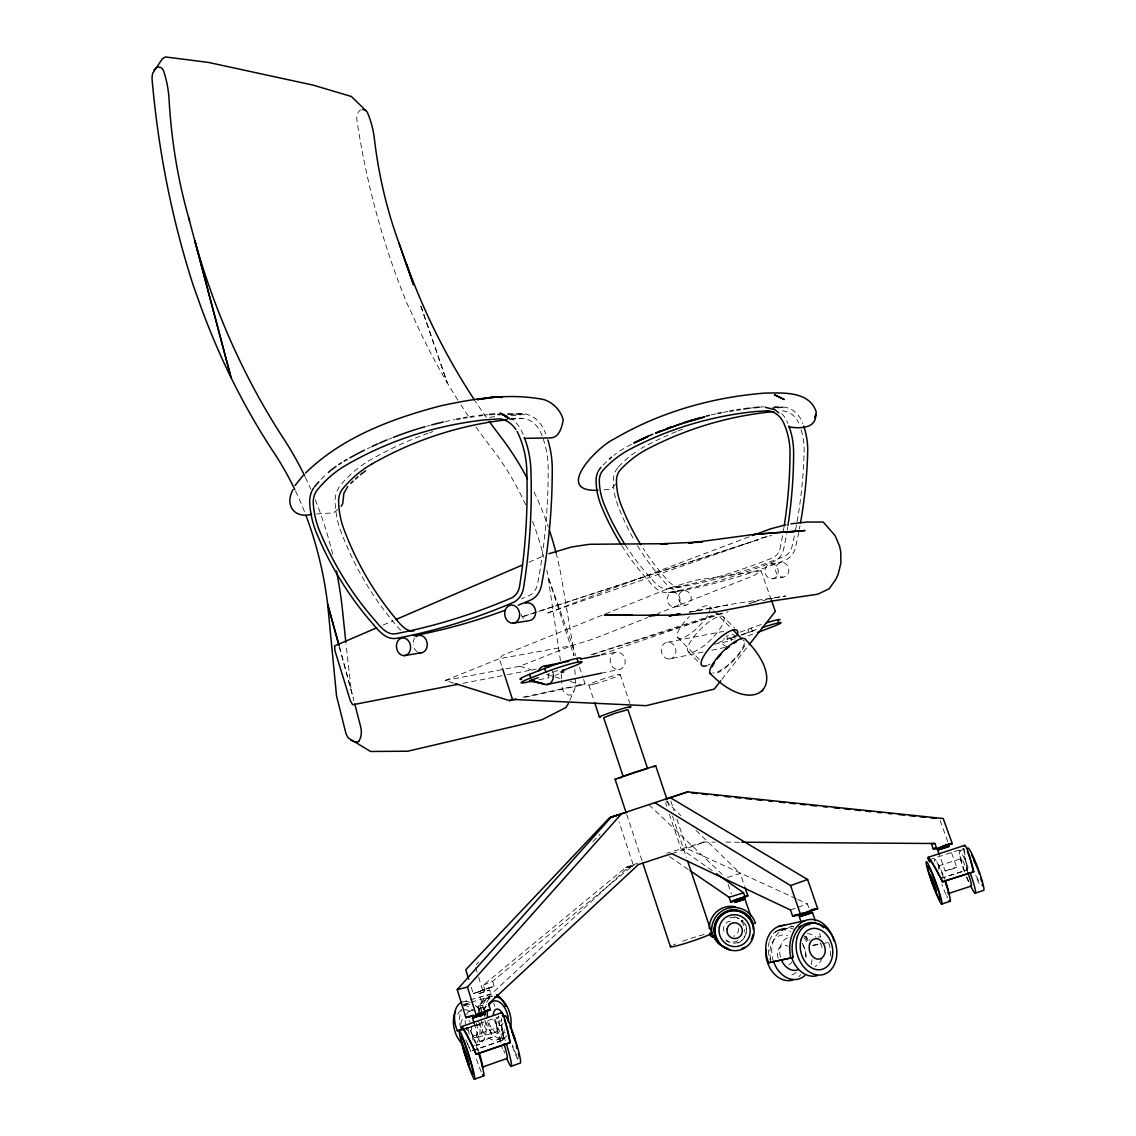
<?xml version="1.0" encoding="UTF-8"?>
<svg xmlns="http://www.w3.org/2000/svg" width="1136" height="1136" viewBox="0 0 1136 1136"><rect width="100%" height="100%" fill="white"/><g stroke="black" fill="none" stroke-linecap="round" stroke-linejoin="round"><path stroke-width="0.75" stroke-dasharray="5 3.75" d="M951.514 852.753L956.711 867.137L951.641 869.281L945.138 870.929L939.955 856.53M945.138 870.929L956.711 867.137M474.053 1023.138L479.719 1041.456L480.926 1041.329L492.328 1037.211L487.188 1020.426M479.719 1041.456L492.357 1037.054M742.66 634.996L741.623 634.158M779.85 549.27L780.12 548.163A389.094 315.95 88.6 0 0 782.818 534.161M569.818 700.301L574.021 690.873M721.857 679.399L748.056 646.1M615.726 484.149L610.941 489.147L601.469 490.113M476.339 964.634L478.767 962.078M592.836 841.776L600.12 834.094M337.96 509.411L333.274 512.861L316.674 513.983M479.534 1010.657L478.171 1006.255L627.839 867.705L633.391 865.476M471.227 987.198L473.201 993.56L484.93 990.209L483.354 985.168L625.865 867.45L637.481 863.261M483.354 985.168L492.626 981.277L634.584 864.198M820.504 937.044L819.752 933.536M771.33 600.035L761.035 570.769L754.574 575.27L657.659 613.582M484.078 1010.188L478.938 993.588L489.659 989.981L491.718 996.57M796.194 898.704L686.726 848.478L704.576 841.961L666.86 853.207M742.248 920.373L741.112 921.012L742.972 920.671M383.187 625.013L392.9 620.838M528.879 562.235L543.448 555.944M808.775 940.225L809.94 939.728M735.674 635.606L729.61 639.511L733.316 639.511M453.647 683.091L445.213 680.436L499.343 658.695L572.359 645.461L593.588 638.901L647.804 617.473M505.918 668.891L519.805 666.264L572.359 645.461L575.682 655.486M557.62 670.425L547.822 674.23L548.972 677.738L553.871 675.849M555.504 675.21L558.77 673.946M524.974 697.277L582.072 685.036L585.068 683.9L582.314 675.537M749.164 536.803L546.047 613.596L770.094 535.368M740.076 632.085A17.864 1.25 -18.6 0 0 747.871 629.358L751.279 628.052A20.448 1.406 -18.7 0 1 761.12 624.573M718.619 642.493L727.651 639.085A17.864 1.221 -18.6 0 0 735.29 636.998M741.141 635.138A17.864 1.221 -18.6 0 0 748.936 632.411L752.359 631.119A20.462 1.377 -18.7 0 1 757.116 629.372M790.514 910.007L796.663 907.778M798.196 907.224L807.412 903.873L809.514 909.95M472.732 1036.131L497.383 1027.555A16.245 1.477 72.3 0 1 504.015 1043.828M472.306 1050.615L504.001 1039.809A26.014 2.67 79.2 0 1 501.43 1018.538M472.604 1050.772L504.001 1039.809M462.991 1029.244L498.974 1016.777M465.774 1029.33L468.827 1028.279M496.134 1018.807L499.158 1017.757M601.256 654.45L725.208 611.935M750.328 603.33L758.706 600.447L748.652 603.713M671.83 853.747L687.237 848.478M929.39 859.739L963.655 848.521M959.721 850.765L964.72 849.117M938.606 865.93L961.17 858.56A14.711 1.477 69.7 0 1 967.957 872.931M940.381 878.44L967.588 869.764A23.387 2.627 76.7 0 1 964.563 850.665M940.679 878.568L967.588 869.764M591.118 654.719L718.477 613.483M727.551 877.461L740.218 873.428L744.563 886.208M593.006 654.364L728.048 611.764M625.865 867.45L633.391 865.391L619.092 821.981M627.839 867.705L636.913 865.007M461.827 1002.208L489.005 994.483M462.792 1004.536L469.48 1002.648M471.142 1002.179L489.517 996.982M463.701 1005.147L466.768 1004.281M485.37 999.027L491.618 997.266A21.314 12.638 76.4 0 0 484.589 1011.849M469.835 1011.04L486.648 1006.34A13.817 8.236 76.5 0 0 483.382 1009.776M760.935 538.251L771.656 535.425M465.334 1028.364L481.721 1023.863L465.533 1028.563M477.929 1037.182L494.827 1032.624A13.817 8.236 76.5 0 0 498.292 1016.081M476.112 1045.319L479.207 1044.481M497.951 1039.483L504.27 1037.793M762.568 600.703L767.141 599.51M818.034 937.086L820.874 936.76M478.171 1006.255L486.804 1004.267M768.674 599.169L773.289 598.132M779.722 929.362L794.433 926.152M777.706 930.838L783.67 929.546M522.858 697.206L585.068 683.9M601.384 673.165L618.524 669.601A8.832 7.483 77.9 0 0 623.707 656.068A8.832 7.483 77.9 0 0 610.728 656.793A8.832 7.483 77.9 0 0 618.524 669.601M669.431 659.008A8.463 7.285 77.3 0 0 674.486 646.029A8.463 7.285 77.3 0 0 661.834 646.767A8.463 7.285 77.3 0 0 669.431 659.008L703.298 651.965M711.761 650.204L726.997 647.023M538.918 679.782L548.972 677.738M714.104 644.197L731.357 640.69L730.32 637.694L723.405 639.071M813.049 945.152L820.007 943.746M812.609 945.692L821.285 943.931M823.018 943.576L828.229 942.511M462.963 683.332L505.818 674.997M507.508 674.67L536.334 669.061M601.299 655.032L616.749 652.05M667.698 642.195L723.646 631.375M774.851 597.834L785.785 595.974L734.325 603.741L689.41 612.148M445.213 680.436L504.185 669.232M689.509 612.134L727.778 605.005M674.301 606.979A7.356 6.376 79.8 0 0 678.831 595.647A7.356 6.376 79.8 0 0 667.783 596.329A7.356 6.376 79.8 0 0 674.301 606.979L685.519 605.133A7.285 6.347 79.6 0 0 690.035 593.915A7.285 6.347 79.6 0 0 679.044 594.597A7.285 6.347 79.6 0 0 685.519 605.133M625.283 544.939A248.855 226.533 -87.4 0 0 646.313 573.013L651.993 579.445A39.32 34.265 82.3 0 0 659.263 586.389A15.308 13.277 81.3 0 0 667.954 588.775L668.792 588.647A704.121 561.937 -70.7 0 0 772.949 557.691A14.214 12.752 81.2 0 0 779.85 549.256M667.954 588.775L681.515 586.787A684.227 536.859 -66.4 0 0 784.692 556.143A14.044 12.553 89 0 0 791.693 547.779L791.991 546.7A383.173 308.452 -85.9 0 0 794.675 534.389M772.267 578.778A7.469 6.688 79.2 0 0 777.038 567.233A7.469 6.688 79.2 0 0 765.451 568.028A7.469 6.688 79.2 0 0 772.267 578.778L782.889 577.159A7.398 6.646 79 0 0 787.617 565.728A7.398 6.646 79 0 0 776.115 566.523A7.398 6.646 79 0 0 782.889 577.159M668.437 592.58L681.06 590.692M672.952 592.339L684.184 590.635M761.035 570.769L694.607 580.326L670.808 587.596L502.779 655.174L499.343 658.695L501.97 666.846M770.875 563.925L781.497 562.448M510.987 415.691L524.733 414.413L506.173 414.384M510.433 419.34L523.909 418.474A26.994 22.422 88.7 0 1 539.969 430.984L540.977 433.1A77.489 63.517 87.8 0 1 542.085 435.841M478.952 993.673L489.659 989.981M777.791 407.938L783.059 407.469L774.198 407.398M510.845 418.289L522.12 418.275M507.65 413.461L522.162 413.49A31.765 26.384 88.7 0 1 544.527 430.871A82.232 67.407 87.8 0 1 545.734 433.853M702.957 842.06L715.353 842.145M725.847 842.103L741.907 842.316M774.34 406.645L782.491 406.958A26.043 23.26 -82.7 0 1 801.789 421.115A67.564 59.739 -84.4 0 1 802.783 423.529M782.335 410.877L783.911 411.033A22.138 19.766 -82.7 0 1 797.77 421.215L798.594 422.933M519.805 666.264L533.267 670.325M546.728 674.386L561.88 678.945M570.3 681.486L582.072 685.036M737.378 917.931L739.295 918.74M797.799 899.442L807.412 903.873M728.29 941.772L726.486 940.707A12.851 12.439 68.8 0 0 738.968 940.054M669.644 856.686L688.515 869.58M712.244 870.716L680.933 848.649L669.445 814.342M648.983 804.785L722.113 874.308M665.795 800.866L680.933 815.62M696.07 830.388L740.218 873.428M723.547 617.061A24.736 7.356 -44.8 0 1 700.884 647.96A24.736 7.356 -44.8 0 1 693.017 637.85A24.736 7.356 -44.8 0 1 723.547 617.061L734.722 628.165M709.844 606.993L712.3 609.436M713.522 610.657L730.732 627.768M677.397 637.168L699.336 659.42M688.203 651.652L698.029 661.635M936.959 862.167L940.068 868.06M471.014 1032.028L474.166 1038.588M940.139 820.476L947.921 842.046M560.474 660.769L548.049 576.761L573.921 655.784L573.155 647.179L548.049 576.761A246.114 191.601 79.4 0 0 546.814 570.244M751.279 628.052L752.359 631.119M747.871 629.358L748.936 632.411M727.651 639.085L726.586 636.018A17.864 1.25 -18.6 0 0 732.422 634.484M420.817 306.308L447.257 382.804A761.802 667.968 -58.1 0 0 458.419 400.965M805.921 936.092L807.582 940.92M421.03 306.209L447.257 382.804A754.588 661.976 -58.5 0 1 411.488 312.67L406.887 303.184A932.045 809.031 -50.2 0 1 356.917 120.317A12.979 10.11 -84.5 0 1 357.201 114.764L358.337 112.066A7.199 5.595 -84.5 0 1 361.021 109.752M728.119 884.348L731.357 893.904M670.822 801.036L674.117 810.848M676.857 819.028L686.726 848.478M667.471 800.908L669.715 807.611M672.512 815.975L686.542 857.836M665.625 802.896L666.718 806.162M620.185 674.486L629.869 703.425M588.817 684.965L594.142 701.054M579.545 667.187L581.76 673.875M626.703 814.398L642.195 861.287M492.626 981.277L494.188 986.275L473.201 993.56L494.188 986.275L482.502 989.626L477.759 974.39M493.777 1003.159L494.799 1006.468M483.709 989.91L484.305 991.827M475.657 967.616L477.234 972.686M339.536 646.881L353.949 700.798M339.224 646.654L353.126 697.547M960.062 856.416L961.383 862.21M496.375 1024.999L497.54 1031.545M573.155 647.179L561.681 579.048M495.779 1021.463L497.142 1029.259M350.967 687.805L346.026 644.041M574.83 669.558L575.668 681.628A16.003 12.865 -86.6 0 1 571.593 694.721A10.125 8.151 -86.7 0 1 568.256 694.962L563.626 691.682A9.06 7.299 -86.7 0 1 562.05 686.826L561.638 680.308M561.227 673.79L561.525 678.675M710.256 664.063A24.85 7.157 -44.8 0 1 707.643 665.284M744.35 643.359A22.507 6.362 -44.8 0 1 730.618 662.6A22.507 6.362 -44.8 0 1 712.84 672.81M743.015 640.093A22.507 6.362 -44.8 0 1 744.25 641.215M694.877 611.821A22.266 6.802 -44.8 0 1 708.14 614.335A22.266 6.802 -44.8 0 1 680.606 638.389A22.266 6.802 -44.8 0 1 689.467 616.536M744.804 645.447A24.637 6.972 -44.8 0 1 717.441 672.966M673.421 944.925A21.769 1.505 -18.3 0 1 675.537 944.016M682.665 941.275A21.769 1.505 -18.3 0 1 705.783 934.019M295.474 490.937A285.42 201.952 87.5 0 1 305.016 513.089M305.414 477.418A314.502 221.832 87.5 0 1 310.824 489.19M315.268 499.769A314.502 221.832 87.5 0 1 332.706 554.183M534.076 491.902A271.22 210.572 79.4 0 1 548.361 527.118M556.029 552.749A271.22 210.572 79.4 0 1 561.724 579.048M525.627 504.782A246.114 191.601 79.4 0 0 491.533 447.982A761.802 667.968 -58.1 0 1 475.842 426.852M532.528 521.296A246.114 191.601 79.4 0 1 543.888 557.336M468.344 416.06A761.802 667.968 -58.1 0 1 461.074 405.112M486.421 417.437A763.662 668.706 -57.2 0 1 475.345 401.292M756.363 629.529A20.349 1.406 -18.6 0 1 741.836 634.527M737.25 635.904A20.349 1.406 -18.6 0 1 730.32 637.694M752.756 634.215A20.349 1.363 -18.6 0 1 747.8 635.919M726.841 646.512A8.037 7.057 76.3 0 1 721.261 641.187M733.572 634.314A8.037 7.057 76.3 0 1 734.921 640.335M551.855 670.254A9.358 7.725 78.7 0 1 553.36 674.855M465.689 1001.455A24.396 14.953 68.4 0 1 469.892 1002.279M475.203 1005.417A24.396 14.953 68.4 0 1 481.806 1013.071M466.243 1003.869A21.854 13.391 68.4 0 1 470.02 1004.593M479.633 1011.622A24.751 14.314 84.8 0 1 492.683 993.801M481.139 1012.332A22.166 12.823 84.8 0 1 492.811 996.357M504.313 1029.77A21.272 12.666 76.5 0 1 492.939 1039.994A21.272 12.666 76.5 0 1 479.861 1024.502M478.284 1013.596A21.272 12.666 76.5 0 1 488.608 998.416M507.054 1035.705A21.314 12.638 76.4 0 1 486.165 1022.769M505.208 1032.028A17.012 10.096 76.4 0 1 488.551 1021.704M463.886 1005.388A21.087 12.766 76.9 0 1 472.874 1010.358M478.512 1020.838A21.087 12.766 76.9 0 1 473.016 1046.142M457.794 1014.249A16.827 10.196 76.9 0 1 461.869 1010.046M464.482 1009.549A16.827 10.196 76.9 0 1 471.653 1013.511M476.552 1023.28A16.827 10.196 76.9 0 1 474.01 1040.42M460.719 1028.307A21.13 12.752 76.8 0 1 461.67 1009.521M463.914 1006.283A21.13 12.752 76.8 0 1 470.034 1003.656M476.879 1006.553A21.13 12.752 76.8 0 1 480.003 1009.876M485.029 1020.455A21.13 12.752 76.8 0 1 475.941 1045.205M481.494 1020.71A13.746 8.279 76.8 0 1 480.514 1034.882A13.746 8.279 76.8 0 1 471.326 1035.805M467.507 1030.806A13.746 8.279 76.8 0 1 466.186 1027.526M465.405 1024.005A13.746 8.279 76.8 0 1 465.192 1020.497M466.541 1014.462A13.746 8.279 76.8 0 1 471.965 1010.628M494.785 1032.652A13.817 8.236 76.5 0 1 483.084 1022.897M460.918 1024.047A8.321 5.041 76.9 0 1 462.622 1019.091M468.998 1020.469A8.321 5.041 76.9 0 1 470.048 1022.173M471.312 1026.262A8.321 5.041 76.9 0 1 469.75 1033.32M503.021 1023.209A8.421 4.984 76.4 0 1 498.42 1025.297A8.421 4.984 76.4 0 1 493.947 1019.39M745.585 924.093A15.705 15.208 68.8 0 1 736.185 943.817M742.035 920.657A12.979 12.567 68.7 0 1 743.356 938.918A12.979 12.567 68.7 0 1 725.535 939.855M729.653 917.959A12.979 12.567 68.7 0 1 736.156 917.618M734.282 916.809A12.851 12.439 68.8 0 1 744.222 931.989M723.959 931.264A7.767 7.526 68.8 0 1 730.547 921.168M738.627 928.481A7.767 7.526 68.8 0 1 733.586 936.249M967.261 869.651A26.114 2.925 76.7 0 1 963.882 848.351M968.795 881.65A22.635 2.286 69.6 0 1 966.693 876.481M964.634 871.014A22.635 2.286 69.6 0 1 959.579 850.75A22.635 2.286 69.6 0 1 969.136 870.048M979.118 883.467A22.635 2.386 69.6 0 1 975.497 875.103M978.437 880.599A18.062 1.903 69.6 0 1 975.682 874.266M947.665 897.909A22.606 2.002 69.8 0 1 946.544 895.622M945.933 894.302A22.606 2.002 69.8 0 1 941.9 884.575M934.545 861.358A22.606 2.002 69.8 0 1 944.343 879.733M938.932 869.551A14.697 1.306 69.8 0 1 939.472 866.981A14.697 1.306 69.8 0 1 944.754 879.15M968.397 881.607A14.711 1.477 69.7 0 1 965.714 875.288M964.379 871.724A14.711 1.477 69.7 0 1 961.184 858.56M790.67 925.996A30.061 22.976 65.7 0 1 793.823 927.075M805.736 936.263A30.061 22.976 65.7 0 1 807.568 938.705M770.961 961.823A26.923 20.576 65.7 0 1 769.754 958.5M768.902 955.106A26.923 20.576 65.7 0 1 769.214 941.957M769.668 940.494A26.923 20.576 65.7 0 1 774.127 933.082M775.121 932.145A26.923 20.576 65.7 0 1 790.628 928.907M803.692 937.569A26.923 20.576 65.7 0 1 807.597 943.249M828.698 942.809A26.199 19.866 75.3 0 1 830.501 956.086M773.233 933.536A25.773 19.71 75.7 0 1 790.542 931.449M802.243 943.178A25.773 19.71 75.7 0 1 806.006 959.21M800.681 974.745A25.773 19.71 75.7 0 1 798.764 976.704M770.861 959.778A20.576 15.734 75.7 0 1 787.56 935.425M796.194 972.345A20.576 15.734 75.7 0 1 788.611 975.469M773.502 961.411A25.872 19.752 75.6 0 1 775.519 936.518A25.872 19.752 75.6 0 1 793.95 929.177M803.663 935.397A25.872 19.752 75.6 0 1 807.483 940.509M811.999 959.664A25.872 19.752 75.6 0 1 810.848 965.884M780.46 957.194A16.827 12.837 75.5 0 1 787.461 937.867M802.982 944.996A16.827 12.837 75.5 0 1 805.921 957.478M807.227 933.707A17.026 12.908 75.3 0 1 816.088 937.299M820.263 942.88A17.026 12.908 75.3 0 1 822.18 948.432M821.811 958.33A17.026 12.908 75.3 0 1 814.981 966.523M778.132 958.173A10.167 7.782 75.7 0 1 779.58 947.495A10.167 7.782 75.7 0 1 788.185 946.402M791.849 962.078A10.167 7.782 75.7 0 1 788.682 964.847M503.66 1039.667A29.039 2.968 79.2 0 1 500.948 1020.171M468.884 1047.136A28.954 1.931 65.7 0 0 470.659 1051.198L470.943 1051.354A25.929 1.732 65.7 0 1 466.101 1039.894M467.762 1044.524A28.954 1.931 65.7 0 1 465.831 1039.852M504.796 1053.2A24.978 2.286 72.3 0 1 503.773 1050.36M500.763 1041.258A24.978 2.286 72.3 0 1 496.006 1018.793A24.978 2.286 72.3 0 1 505.364 1040.661M517.562 1059.206A24.949 2.4 72.2 0 1 512.251 1045.731M518.556 1058.326A19.923 1.917 72.2 0 1 517.732 1057.389M516.568 1055.216A19.923 1.917 72.2 0 1 512.464 1044.85M481.295 1071.958A25.049 1.96 72.5 0 1 475.686 1056.849M469.282 1034.399A25.049 1.96 72.5 0 1 470.347 1030.593A25.049 1.96 72.5 0 1 478.696 1053.47M473.002 1040.079A16.273 1.278 72.5 0 1 473.584 1037.353A16.273 1.278 72.5 0 1 478.725 1051.141M502.581 1048.727A16.245 1.477 72.3 0 1 501.7 1046.157M500.394 1042.166A16.245 1.477 72.3 0 1 497.398 1027.569M784.138 526.295A389.094 315.95 88.6 0 1 783.087 532.599M631.488 444.29A462.451 397.359 63.6 0 0 628.52 445.837A122.447 106.599 82.1 0 0 613.909 455.323M711.136 414.952A462.451 397.359 63.6 0 1 717.909 413.447M723.021 412.396A462.451 397.359 63.6 0 1 729.894 411.118M749.022 408.264A462.451 397.359 63.6 0 1 754.304 407.668M758.947 407.213A462.451 397.359 63.6 0 1 766.715 406.574M621.903 545.876A252.888 230.225 -87.4 0 0 648.968 581.163A43.253 37.687 82.3 0 0 657.616 589.612A19.127 16.586 81.3 0 0 669.445 592.438A708.878 565.728 -70.6 0 0 774.411 561.369A18.204 16.33 81.2 0 0 783.613 549.242A392.871 319.031 88.6 0 0 786.637 533.451M602.975 465.178A122.447 106.599 82.1 0 1 607.206 461.031M787.688 527.09A392.871 319.031 88.6 0 1 787.177 530.271M676.36 431.623A460.052 397.884 69.5 0 0 646.128 445.681A120.97 104.881 88.9 0 0 641.116 448.493M677.922 430.998A460.052 397.884 69.5 0 1 684.17 428.556M772.04 407.867A460.052 397.884 69.5 0 1 782.491 406.958M618.509 466.868A120.97 104.881 88.9 0 1 638.659 450.026M617.728 467.762A18.119 15.407 -86.8 0 0 613.341 480.4A61.074 52.568 -86.6 0 0 617.714 505.009A249.466 224.871 -79.6 0 0 634.513 540.651M637.466 545.649A249.466 224.871 -79.6 0 0 662.26 579.36A42.728 37.076 89.1 0 0 670.51 587.738A18.9 16.33 88.1 0 0 682.054 590.55A688.828 540.466 -66.4 0 0 786.041 559.778A17.977 16.074 89 0 0 795.399 547.765A386.893 311.463 -85.9 0 0 798.764 532.131M799.971 525.84A386.893 311.463 -85.9 0 1 799.375 528.993M801.136 429.862A63.673 56.289 -84.4 0 1 804.118 452.298A383.173 308.452 -85.9 0 1 796.776 523.483M796.492 525.045A383.173 308.452 -85.9 0 1 795.299 531.279M680.677 586.914A15.137 13.078 88.1 0 1 672.228 584.543A38.851 33.711 89.1 0 1 665.27 577.656L659.888 571.294A245.475 221.25 -79.6 0 1 643.09 548.333M781.781 413.603A26.398 23.771 89.7 0 1 786.794 420.973A68.501 61.017 88.3 0 1 787.873 423.43M523.483 618.396A8.989 7.427 81.5 0 1 521.211 614.505M417.381 651.837A8.804 6.986 81.6 0 1 413.22 644.439M413.263 642.167A8.804 6.986 81.6 0 1 414.725 638.148M543.136 438.695A77.489 63.517 87.8 0 1 548.205 469.04A459.597 337.875 88.2 0 1 537.569 583.989L537.271 585.296A17.097 14.143 82.9 0 1 529.632 595.349A844.233 616.621 -74.6 0 1 521.68 598.686M428.187 433.242A558.756 444.687 69.1 0 0 370.279 459.952A146.459 116.852 83.4 0 0 340.36 485.384A21.882 17.111 86.9 0 0 335.134 501.672A73.939 58.646 86.7 0 0 340.899 531.407A305.172 257.134 -89.4 0 0 393.141 621.577A51.731 41.308 83.5 0 0 400.894 630.338M429.749 432.688A558.756 444.687 69.1 0 1 432.873 431.609M489.758 417.352A558.756 444.687 69.1 0 1 494.813 416.557M510.107 414.583A558.756 444.687 69.1 0 1 522.162 413.49M367.411 448.706A559.92 443.551 64 0 1 370.379 447.272M388.597 439.263A559.92 443.551 64 0 1 391.693 438.027M426.724 426.241A559.92 443.551 64 0 1 429.99 425.333M444.914 421.655A559.92 443.551 64 0 1 455.011 419.539M484.248 415.066A559.92 443.551 64 0 1 487.742 414.697M321.119 479.335A148.489 118.684 77.8 0 1 325.876 474.678M523.114 434.435A83.638 68.827 81.9 0 0 521.793 431.41A32.319 26.952 82.7 0 0 511.882 418.9M743.114 544.499L521.239 617.104L757.882 539.785L743.114 544.499M593.943 684.085A16.543 1.136 -18.3 0 0 619.858 674.912A16.543 1.136 -18.3 0 0 599.68 680.166A16.543 1.136 -18.3 0 0 593.943 684.085"/><path stroke-width="1.5" d="M937.654 850.14L949.199 846.363L937.654 850.14L939.387 854.939M472.505 1018.14L485.115 1013.781L472.505 1018.14L474.053 1023.138M293.074 489.616C284.54 504.483 293.713 518.925 311.591 514.31M744.975 899.101L734.822 902.396L744.975 899.101L750.797 916.056M568.412 703.44L566.012 707.458L541.844 719.812L407.838 751.208L370.577 751.492L348.653 738.215A10.579 8.279 64.9 0 1 345.77 732.763L336.54 695.985L327.651 604.253A285.42 201.952 87.5 0 0 306.18 516.127M366.19 110.902L351.365 96.475L313.224 85.143L208.442 62.423L165.302 56.928L162.235 59.044L152.721 73.215A14.754 10.352 -79.2 0 0 152.096 79.477A1114.118 908.672 -52.1 0 0 193.589 286.4L197.465 297.206A893.72 730.888 -59.3 0 0 231.062 377.663A902.538 737.917 -59 0 0 274.259 453.165A285.42 201.952 87.5 0 1 294.792 489.502M295.09 485.498L303.014 475.558M341.226 506.273L342.703 503.731L343.881 493.265L347.73 486.577M720.764 680.776L714.217 689.112L646.114 705.669L512.492 699.421L509.411 700.614L455.337 683.616M749.149 644.708L775.334 611.424L771.33 600.035M709.972 673.222C753.367 718.449 792.033 686.84 745.798 639.767A24.637 6.972 -44.8 0 0 722.524 651.894A24.637 6.972 -44.8 0 0 711.42 674.358M457.226 989.598L467.478 987.085L621.619 813.66L670.169 797.6L807.611 879.505L817.679 908.615L800.653 914.807L792.616 916.099L790.514 910.007L671.83 853.747L665.213 855.735L638.418 864.553L488.537 1003.869L490.369 1009.776L476.225 1015.314L465.888 1017.629L457.226 989.598L611.196 817.139L621.619 813.66M623.181 776.541L603.699 717.725L615.158 713.223L627.91 709.659L647.563 768.461M613.298 816.514L609.521 817.764L465.788 969.69L468.756 979.232M761.631 691.327L762.81 690.134M350.868 483.325L353.182 481.096M305.612 473.002C342.177 437.119 392.005 418.602 440.654 405.85C474.294 398.594 509.936 392.715 544.03 399.631C553.374 402.755 560.744 410.451 563.271 419.993C561.766 426.809 559.551 437.445 550.832 437.885L524.136 438.354M355.568 478.909L357.996 476.793M485.171 1010.941L490.369 1009.776L478.114 1013.71L476.225 1015.314L467.478 987.085M360.467 474.734L365.551 470.815M812.524 912.606L799.29 916.78L812.453 912.492L815.307 920.657M733.515 900.28L730.76 902.041L729.156 897.312L689.964 870.559M626.149 812.723L615.073 779.225L634.513 772.338L655.685 765.763L666.903 799.233M655.685 765.763L653.285 766.772M803.621 913.174L800.653 914.807L790.599 885.583L654.776 802.669M538.279 677.624L529.419 680.776M634.101 442.884L648.187 436.323L634.101 442.884L644.836 437.942M461.827 1002.208A24.396 14.953 68.4 0 0 457.325 1030.806L463.701 1028.818M941.247 846.888L936.845 848.805L933.21 848.833L931.335 843.594L934.942 843.508L936.845 848.805L952.28 843.622L943.207 818.516L687.692 791.877L670.169 797.6M943.434 848.251L942.71 846.249L947.069 844.346M376.712 627.81L334.623 645.944L334.893 650.502L350.328 700.784L352.7 704.774L457.737 684.355M396.137 619.432L522.404 565.018M784.408 925.272A30.061 22.976 65.7 0 0 768.703 962.746L793.283 957.421A27.122 20.32 85.5 0 1 798.452 929.191A27.122 20.32 85.5 0 1 820.178 925.059M768.703 962.746L793.283 957.421M749.22 918.655L750.2 918.257M655.756 433.285L678.121 424.836L704.647 416.926L689.552 421.073M521.523 679.385A24.069 1.974 -18.2 0 1 529.603 674.301L544.712 668.38A24.197 2.002 -18.3 0 1 570.428 659.931A24.197 2.002 -18.3 0 1 580.496 658.795M623.451 776.385L647.037 768.561M533.877 680.805L525.499 682.509A24.083 1.931 -18.2 0 1 530.782 677.936L545.919 672.043A24.197 1.96 -18.3 0 1 578.025 662.032A24.197 1.96 -18.3 0 1 572.09 666.846L568.327 668.309A20.42 1.619 -18.3 0 0 563.669 672.043L562.902 669.686M469.026 1016.408L465.888 1017.629L473.527 1015.172M659.093 431.708L681.501 423.558M752.472 535.553L770.577 528.836L785.885 524.789M757.414 632.511L770.89 627.441A20.462 1.377 -18.7 0 0 780.574 622.571A20.462 1.377 -18.7 0 0 762.199 627.626M548.915 553.715L571.607 546.984L589.343 544.286L667.542 543.675L660.882 543.846L702.346 541.915L695.544 542.426M795.683 914.977L792.616 916.099L803.55 912.833M687.692 791.877L665.881 799.162M790.599 885.583L807.611 879.505M474.394 1079.2A25.077 1.846 72.5 0 0 465.547 1044.893A25.077 1.846 72.5 0 0 461.273 1041.925A25.077 1.846 72.5 0 0 474.394 1079.2L483.553 1075.977M510.959 1066.335L520.047 1063.14A24.949 2.4 72.2 0 0 514.58 1037.551A24.949 2.4 72.2 0 0 504.739 1016.223M462.735 1029.741A25.929 1.732 65.7 0 1 476.041 1054.265L510.249 1042.578A29.039 2.968 79.2 0 0 501.047 1013.383M476.041 1054.265L510.249 1042.578M461.784 1026.504L501.7 1012.687M614.718 816.031L616.891 815.293L611.196 817.139M936.277 847.811L933.21 848.833L936.376 847.967M712.769 937.37L714.998 936.632A20.462 20.121 81.5 0 1 727.736 910.831A20.462 20.121 81.5 0 1 753.196 923.88L755.412 923.142A22.848 22.464 81.5 0 0 726.983 908.573A22.848 22.464 81.5 0 0 712.769 937.37L710.554 936.007A22.933 22.138 61.8 0 1 709.773 933.125M618.325 814.895L627.2 811.956M609.521 817.764L616.862 815.378M928.169 857.311L964.691 845.354M929.56 862.125A23.586 1.818 63.1 0 1 932.06 863.033A23.586 1.818 63.1 0 1 942.44 881.777L973.765 871.766A26.114 2.925 76.7 0 0 964.066 846.022M942.44 881.777L973.765 871.766M948.517 893.507L971.138 886.123M941.602 904.086A22.606 1.903 69.9 0 0 932.4 873.385A22.606 1.903 69.9 0 0 928.098 871.184A22.606 1.903 69.9 0 0 941.602 904.086L949.966 901.359M975.057 893.18L983.435 890.439A22.635 2.386 69.6 0 0 977.613 867.379A22.635 2.386 69.6 0 0 967.602 848.578M729.156 897.312L743.54 892.782L745.145 897.511L730.76 902.041L747.815 895.793L745.102 887.798M735.106 899.783L747.815 895.793L739.309 898.903L739.919 900.706M618.296 778.373L621.719 777.336M806.688 911.896L817.679 908.615L811.147 909.68M748.326 918.286L749.462 917.959M457.325 1030.806L462.253 1029.457M942.71 846.249L952.28 843.622L948.517 843.707M734.964 899.939L737.86 899.258M778.501 926.493L805.097 920.643M509.411 700.614L516.326 699.123M615.073 779.225L616.039 779.026M546.53 684.568L601.384 673.165M544.669 665.98L568.696 661.337M580.709 659.022L599.581 655.373M673.946 615.045L668.99 615.982L679.371 614.051M679.072 614.079L675.593 614.732L680.592 613.951M404.274 655.614A8.903 7.029 81.7 0 0 409.23 642.025A8.903 7.029 81.7 0 0 397.046 642.621A8.903 7.029 81.7 0 0 404.274 655.614L420.973 652.831M413.376 635.62A22.862 18.148 82.8 0 0 415.591 635.365A850.026 620.881 -74.6 0 0 505.321 610.16A9.102 7.483 81.6 0 0 512.932 623.21L528.964 620.696A8.989 7.427 81.5 0 0 535.425 610.117A8.989 7.427 81.5 0 0 525.457 603.23M791.096 523.824L807.029 522.063L823.259 522.049L835.13 535.652L839.561 546.118L840.725 551.727L840.881 563.229L838.127 574.39L835.713 579.616L829.039 588.86L817.721 594.199L774.553 600.646L716.22 611.935L675.238 615.215L604.352 615.258L632.269 615.144M788.853 532.188L798.381 531.037M754.56 534.346L804.771 530.555L754.56 534.346L688.785 543.164L692.165 542.795M773.886 411.615L770.506 411.914A455.877 394.235 69.5 0 0 647.364 449.075A117.079 101.516 88.9 0 0 620.611 469.566L619.972 470.29A14.427 12.255 -86.8 0 0 616.479 480.386A57.269 49.288 -86.6 0 0 620.583 503.475A245.475 221.25 -79.6 0 0 640.803 544.712M657.474 615.158L648.713 615.797L658.61 615.158M597.919 490.326C552.778 491.973 598.033 446.32 613.781 439.192C659.746 412.112 712.457 397.117 765.494 393.056C782.874 392.928 809.471 390.898 816.259 411.985L814.981 418.034L815.747 414.512C816.386 429.025 798.707 428.684 788.81 426.824M741.794 842.216L934.942 843.508M362.597 109.383L364.897 109.922A8.066 6.276 -84.5 0 1 367.993 113.884A80.258 61.571 -86.2 0 1 374.411 138.99A448.876 386.169 -73.1 0 0 398.977 243.118L413.348 284.682M765.337 407.327L773.431 409.358M691.497 792.942L696.766 793.496M702.048 794.05L707.33 794.604M714.359 795.328L717.881 795.697M724.91 796.435L730.192 796.989M735.475 797.529L740.743 798.083M746.025 798.636L751.308 799.19M756.576 799.73L761.858 800.284M768.902 801.022L772.409 801.391M779.452 802.115L784.735 802.669M790.003 803.223L795.285 803.777M800.568 804.316L805.836 804.87M811.118 805.424L816.386 805.978M823.43 806.702L826.951 807.071M833.98 807.81L839.263 808.349M844.545 808.903L849.813 809.457M855.096 810.011L860.378 810.55M865.646 811.104L870.929 811.658M877.972 812.396L881.479 812.751M888.522 813.49L892.044 813.859M899.073 814.597L904.355 815.137M909.624 815.691L914.906 816.244M920.188 816.798L925.457 817.338M930.739 817.892L936.021 818.445M497.738 414.384L500.053 414.64M529.745 681.174L542.539 683.531A9.358 7.725 78.7 0 0 550.293 683.119A9.358 7.725 78.7 0 0 553.36 674.855M542.539 683.531L531.009 680.464L544.499 684.355M504.611 415.904L506.812 416.884L500.096 413.121L508.928 418.105L502.098 413.973L506.528 416.756M350.896 740.218L354.773 741.836A11.829 9.244 64.9 0 0 358.664 741.567M506.784 416.827L504.001 415.023L507.806 417.665M510.036 419.212L505.79 416.245L507.948 418.346M716.504 873.726L743.54 892.782M773.843 408.804L778.827 412.865M733.189 630.21L741.794 638.773M517.121 431.524L518.215 433.668A78.81 64.851 81.9 0 1 526.763 470.134A468.344 346.026 83.2 0 1 519.564 586.332L519.308 587.653A17.338 14.356 76.9 0 1 511.839 597.792A877.887 648.074 -79 0 1 395.91 633.718L394.973 633.86A18.545 14.754 77.2 0 1 385.161 630.878A47.698 38.155 77.9 0 1 376.712 622.429L370.066 614.619A305.726 258.88 84.4 0 1 319.869 531.662A70.489 56.118 81.2 0 1 313.28 503.433A17.722 13.902 81.4 0 1 316.404 491.107L317.086 490.212A143.718 114.864 77.8 0 1 345.898 465.263A554.808 439.433 64 0 1 484.774 419.88L500.266 418.829A27.463 22.905 82.7 0 1 515.9 429.536M398.992 243.118L413.618 284.568M777.748 619.759L778.827 622.812M805.097 912.364L805.907 914.693M799.29 916.78L800.951 921.608M687.663 861.173L711.775 933.167M594.668 702.659L599.467 717.143M576.96 658.369L578.167 662.004M642.749 862.962L670.439 946.686M544.712 668.38L545.919 672.043M529.603 674.301L530.782 677.936M502.495 668.479L512.492 699.421M478.114 1013.71L478.81 1015.953M339.068 645.177L327.651 604.253L338.755 644.964M154.042 70.148A8.179 5.723 -79.2 0 1 158.586 67.024L160.929 67.578A9.173 6.418 -79.2 0 1 163.911 71.994A91.008 62.75 -80.6 0 1 169.122 100.167A523.185 413.206 -70.3 0 0 188.732 217.899L189.584 220.938M188.732 217.899L231.062 377.663L194.739 240.349A905.264 739.593 -58.2 0 0 283.901 439.092A314.502 221.832 87.5 0 1 304.718 475.984M354.787 704.036L360.652 726.77A18.687 14.598 65.1 0 1 358.621 741.538M345.841 642.365L342.163 607.121A314.502 221.832 87.5 0 0 336.455 570.996M706.478 665.71A24.85 7.157 -44.8 0 1 704.434 654.947A24.85 7.157 -44.8 0 1 727.338 632.525A24.85 7.157 -44.8 0 1 737.037 635.791M712.258 666.69A22.507 6.362 -44.8 0 1 714.274 662.97M717.242 658.795A22.507 6.362 -44.8 0 1 720.934 654.435M726.202 649.238A22.507 6.362 -44.8 0 1 729.497 646.455M733.742 643.374A22.507 6.362 -44.8 0 1 736.369 641.812M711.079 932.983A21.769 1.505 -18.3 0 1 690.844 941.602A21.769 1.505 -18.3 0 1 671.262 946.018M600.248 717.114A16.6 0.852 -18.3 0 1 616.436 710.582A16.6 0.852 -18.3 0 1 629.188 707.685M489.275 421.428A763.662 668.706 -57.2 0 0 500.025 435.855A271.22 210.572 79.4 0 1 527.487 478.781M474.436 399.929A763.662 668.706 -57.2 0 1 406.177 262.941M549.426 530.271A271.22 210.572 79.4 0 1 556.029 552.749M766.175 622.926A20.448 1.406 -18.7 0 1 780.02 619.759M538.45 671.007A9.358 7.725 78.7 0 1 548.674 667.002M479.406 1016.422A24.751 14.314 84.8 0 1 479.506 1013.198M496.418 994.767A24.751 14.314 84.8 0 1 505.648 1006.439M480.94 1016.635A22.166 12.823 84.8 0 1 481.139 1012.332M484.76 1015.925A21.314 12.638 76.4 0 1 484.589 1011.849M494.856 996.641A21.314 12.638 76.4 0 1 510.589 1028.066M487.571 1017.331A17.012 10.096 76.4 0 1 487.514 1010.259M488.892 1005.545A17.012 10.096 76.4 0 1 500.891 1003.159A17.012 10.096 76.4 0 1 508.459 1021.931M462.806 1044.069A21.087 12.766 76.9 0 1 455.508 1011.253M493.308 1015.101A8.421 4.984 76.4 0 1 497.327 1009.066A8.421 4.984 76.4 0 1 503.149 1015.257M709.29 928.68A22.933 22.138 61.8 0 1 735.603 906.812M744.52 913.884A20.533 19.837 61.8 0 1 746.395 915.786M730.249 949.795A19.979 19.355 68.7 0 1 727.523 911.399M729.142 910.93A19.979 19.355 68.7 0 1 752.245 924.164M752.742 925.84A19.979 19.355 68.7 0 1 753.282 929.276M752.998 934.459A19.979 19.355 68.7 0 1 751.407 939.358M744.833 947.026A19.979 19.355 68.7 0 1 741.865 948.659M725.947 947.68A19.681 19.056 68.8 0 1 713.692 936.547M728.233 948.532A19.752 19.127 68.8 0 1 713.692 935.311M730.448 909.652A19.752 19.127 68.8 0 1 738.67 911.058M928.382 859.98A26.327 2.031 63.1 0 1 931.151 860.974A26.327 2.031 63.1 0 1 942.752 881.905M967.418 851.389A23.387 2.627 76.7 0 1 970.4 860.037M970.797 861.386A23.387 2.627 76.7 0 1 973.424 871.653M971.55 854.84A18.062 1.903 69.6 0 1 974.631 861.287M975.199 862.636A18.062 1.903 69.6 0 1 979.559 874.308M980.822 878.355A18.062 1.903 69.6 0 1 981.731 881.763M982.228 884.305A18.062 1.903 69.6 0 1 982.271 885.796M970.172 872.86A22.635 2.286 69.6 0 1 975.568 891.945A22.635 2.286 69.6 0 1 970.826 886.179M944.854 881.124A22.606 2.002 69.8 0 1 949.043 900.323M945.195 880.372A14.697 1.306 69.8 0 1 947.921 892.853M967.957 872.931A14.711 1.477 69.7 0 1 970.499 885.469M973.921 860.918A8.932 0.937 69.6 0 1 974.503 861.841M975.213 863.232A8.932 0.937 69.6 0 1 976.023 865.021M791.011 958.344A30.274 22.677 85.5 0 1 804.913 920.714A30.274 22.677 85.5 0 1 833.895 940.92M821.385 925.854A27.122 20.32 85.5 0 1 823.685 927.729M817.238 975.625A26.199 19.866 75.3 0 1 791.749 957.818M798.778 927.232A26.199 19.866 75.3 0 1 801.874 925.584M806.943 924.534A26.199 19.866 75.3 0 1 809.57 924.661M792.701 980.07A25.773 19.71 75.7 0 1 765.849 949.341M804.842 975.597A25.872 19.752 75.6 0 1 773.502 961.411M798.338 969.647A16.827 12.837 75.5 0 1 781.412 959.963M461.997 1029.372A28.954 1.931 65.7 0 1 464.752 1030.778A28.954 1.931 65.7 0 1 476.353 1054.435M502.24 1015.641A26.014 2.67 79.2 0 1 503.149 1016.777M504.327 1019.56A26.014 2.67 79.2 0 1 505.676 1023.863M506.031 1025.126A26.014 2.67 79.2 0 1 506.77 1027.895M507.125 1029.358A26.014 2.67 79.2 0 1 509.894 1042.422M510.05 1026.575A19.923 1.917 72.2 0 1 511.115 1029.216M511.654 1030.664A19.923 1.917 72.2 0 1 515.957 1043.657M516.426 1045.262A19.923 1.917 72.2 0 1 517.263 1048.329M518.485 1053.555A19.923 1.917 72.2 0 1 518.939 1056.352M506.372 1043.799A24.978 2.286 72.3 0 1 511.498 1065.057A24.978 2.286 72.3 0 1 506.77 1058.312M478.696 1053.47A25.049 1.96 72.5 0 1 482.644 1074.727M479.151 1052.504A16.273 1.278 72.5 0 1 482.317 1067.13L507.011 1058.454A16.245 1.477 72.3 0 0 504.015 1043.828M511.555 1031.147A9.855 0.951 72.2 0 1 512.265 1032.738M513.046 1034.754A9.855 0.951 72.2 0 1 514.679 1039.511M516.426 1046.029A9.855 0.951 72.2 0 1 516.653 1048.23M624.488 543.704A248.855 226.533 -87.4 0 1 604.196 504.455A58.05 50.325 86.7 0 1 599.297 481.039A14.626 12.524 86.9 0 1 602.549 470.815L603.188 470.077A118.513 103.163 82.1 0 1 629.898 449.302A458.248 393.723 63.6 0 1 754.616 411.601L768.277 410.721A22.436 20.207 89.7 0 1 782.69 421.058L783.584 422.819A64.539 57.496 88.3 0 1 789.989 452.625A389.094 315.95 88.6 0 1 784.38 524.718M640.505 439.802A462.451 397.359 63.6 0 1 652.76 434.208M655.87 432.873A462.451 397.359 63.6 0 1 660.57 430.942M666.889 428.471A462.451 397.359 63.6 0 1 671.66 426.696M682.949 422.805A462.451 397.359 63.6 0 1 692.775 419.78M694.423 419.298A462.451 397.359 63.6 0 1 701.068 417.466M706.081 416.174A462.451 397.359 63.6 0 1 709.446 415.35M717.909 413.447A462.451 397.359 63.6 0 1 721.317 412.737M729.894 411.118A462.451 397.359 63.6 0 1 733.345 410.522M736.81 409.968A462.451 397.359 63.6 0 1 740.289 409.443M743.768 408.946A462.451 397.359 63.6 0 1 749.022 408.264M754.304 407.668A462.451 397.359 63.6 0 1 758.947 407.213M621.108 544.613A252.888 230.225 -87.4 0 1 601.313 506.003A61.912 53.662 86.7 0 1 596.088 481.053A18.375 15.734 86.9 0 1 597.721 472.42M609.393 459.058A122.447 106.599 82.1 0 1 611.622 457.155M598.232 471.298A18.375 15.734 86.9 0 1 598.814 470.233M599.467 469.211A18.375 15.734 86.9 0 1 600.944 467.336M787.944 525.499A392.871 319.031 88.6 0 0 793.624 452.639A68.501 61.017 88.3 0 0 788.853 425.943M800.539 522.674A386.893 311.463 -85.9 0 0 807.682 452.313A67.564 59.739 -84.4 0 0 803.677 426M505.264 610.004A9.102 7.483 81.6 0 1 518.215 609.237A9.102 7.483 81.6 0 1 512.932 623.21M416.046 636.685A8.804 6.986 81.6 0 1 427.051 642.55A8.804 6.986 81.6 0 1 419.127 652.618M413.944 630.977A18.304 14.527 82.8 0 1 404.43 627.981A47.045 37.559 83.5 0 1 396.436 619.574L390.202 611.821A300.287 252.987 -89.4 0 1 344.038 529.575A69.324 54.997 86.7 0 1 338.613 501.686A17.423 13.618 86.9 0 1 342.106 489.531L342.788 488.65A141.759 113.089 83.4 0 1 371.784 464.07M371.784 464.07A553.644 440.555 69.1 0 1 507.068 419.695M518.286 605.147A850.026 620.881 -74.6 0 0 531.279 599.794A21.896 18.119 82.9 0 0 541.46 585.324A464.07 341.198 88.2 0 0 552.252 469.069A82.232 67.407 87.8 0 0 547.85 439.944M344.208 461.074A559.92 443.551 64 0 1 347.048 459.441M349.902 457.822A559.92 443.551 64 0 1 364.443 450.168M371.884 446.576A559.92 443.551 64 0 1 377.905 443.821M379.41 443.154A559.92 443.551 64 0 1 387.049 439.888M393.241 437.417A559.92 443.551 64 0 1 425.091 426.696M431.637 424.892A559.92 443.551 64 0 1 443.239 422.038M456.7 419.227A559.92 443.551 64 0 1 460.094 418.588M463.516 417.991A559.92 443.551 64 0 1 466.939 417.423M470.375 416.898A559.92 443.551 64 0 1 473.826 416.387M479.023 415.691A559.92 443.551 64 0 1 482.502 415.265M489.488 414.512A559.92 443.551 64 0 1 494.771 414.029M314.459 486.904A148.489 118.684 77.8 0 1 318.847 481.778M328.332 472.462A148.489 118.684 77.8 0 1 336.043 466.371M338.713 464.51A148.489 118.684 77.8 0 1 341.439 462.75M313.65 487.997A22.251 17.466 81.4 0 0 309.716 503.418A75.161 59.839 81.2 0 0 316.731 533.522A310.71 263.126 84.4 0 0 373.417 624.445A52.455 41.961 77.9 0 0 383.471 634.726A23.16 18.417 77.2 0 0 396.833 638.29A883.936 652.561 -79 0 0 513.657 602.265A22.209 18.389 76.9 0 0 523.582 587.681A472.903 349.434 83.2 0 0 530.91 470.162A83.638 68.827 81.9 0 0 524.349 437.502M500.664 414.015A32.319 26.952 82.7 0 1 503.021 414.512M492.399 397.089L477.347 399.588L497.852 396.904L492.399 397.089L502.013 397.344L492.399 397.089M777.237 395.924L774.482 394.859L784.195 399.489L777.237 395.924M715.439 926.507A20.065 19.426 68.6 0 0 741.013 949.696A20.065 19.426 68.6 0 0 747.346 915.843A20.065 19.426 68.6 0 0 715.439 926.507M719.301 927.345A16.018 15.506 68.6 0 0 739.721 945.848A16.018 15.506 68.6 0 0 744.776 918.825A16.018 15.506 68.6 0 0 719.301 927.345M727.097 929.035A7.924 7.668 68.6 0 0 737.193 938.194A7.924 7.668 68.6 0 0 739.706 924.832A7.924 7.668 68.6 0 0 727.097 929.035M929.291 873.556A18.048 1.519 69.9 0 0 940.068 899.797A18.048 1.519 69.9 0 0 932.699 875.245A18.048 1.519 69.9 0 0 929.291 873.556M930.838 878.54A8.932 0.753 69.9 0 0 936.163 891.49A8.932 0.753 69.9 0 0 932.5 879.307A8.932 0.753 69.9 0 0 930.838 878.54M797.287 937.044A26.313 19.908 75.2 0 0 820.064 975.057A26.313 19.908 75.2 0 0 832.035 935.297A26.313 19.908 75.2 0 0 797.287 937.044M801.192 939.415A21.002 15.89 75.2 0 0 819.354 969.789A21.002 15.89 75.2 0 0 828.953 938.066A21.002 15.89 75.2 0 0 801.192 939.415M809.613 944.101A10.394 7.867 75.2 0 0 818.573 959.153A10.394 7.867 75.2 0 0 823.359 943.476A10.394 7.867 75.2 0 0 809.613 944.101M462.437 1044.637A20.022 1.477 72.5 0 0 472.903 1074.358A20.022 1.477 72.5 0 0 465.817 1046.923A20.022 1.477 72.5 0 0 462.437 1044.637M463.843 1050.36A9.897 0.724 72.5 0 0 469.012 1065.028A9.897 0.724 72.5 0 0 465.49 1051.411A9.897 0.724 72.5 0 0 463.843 1050.36"/></g></svg>
